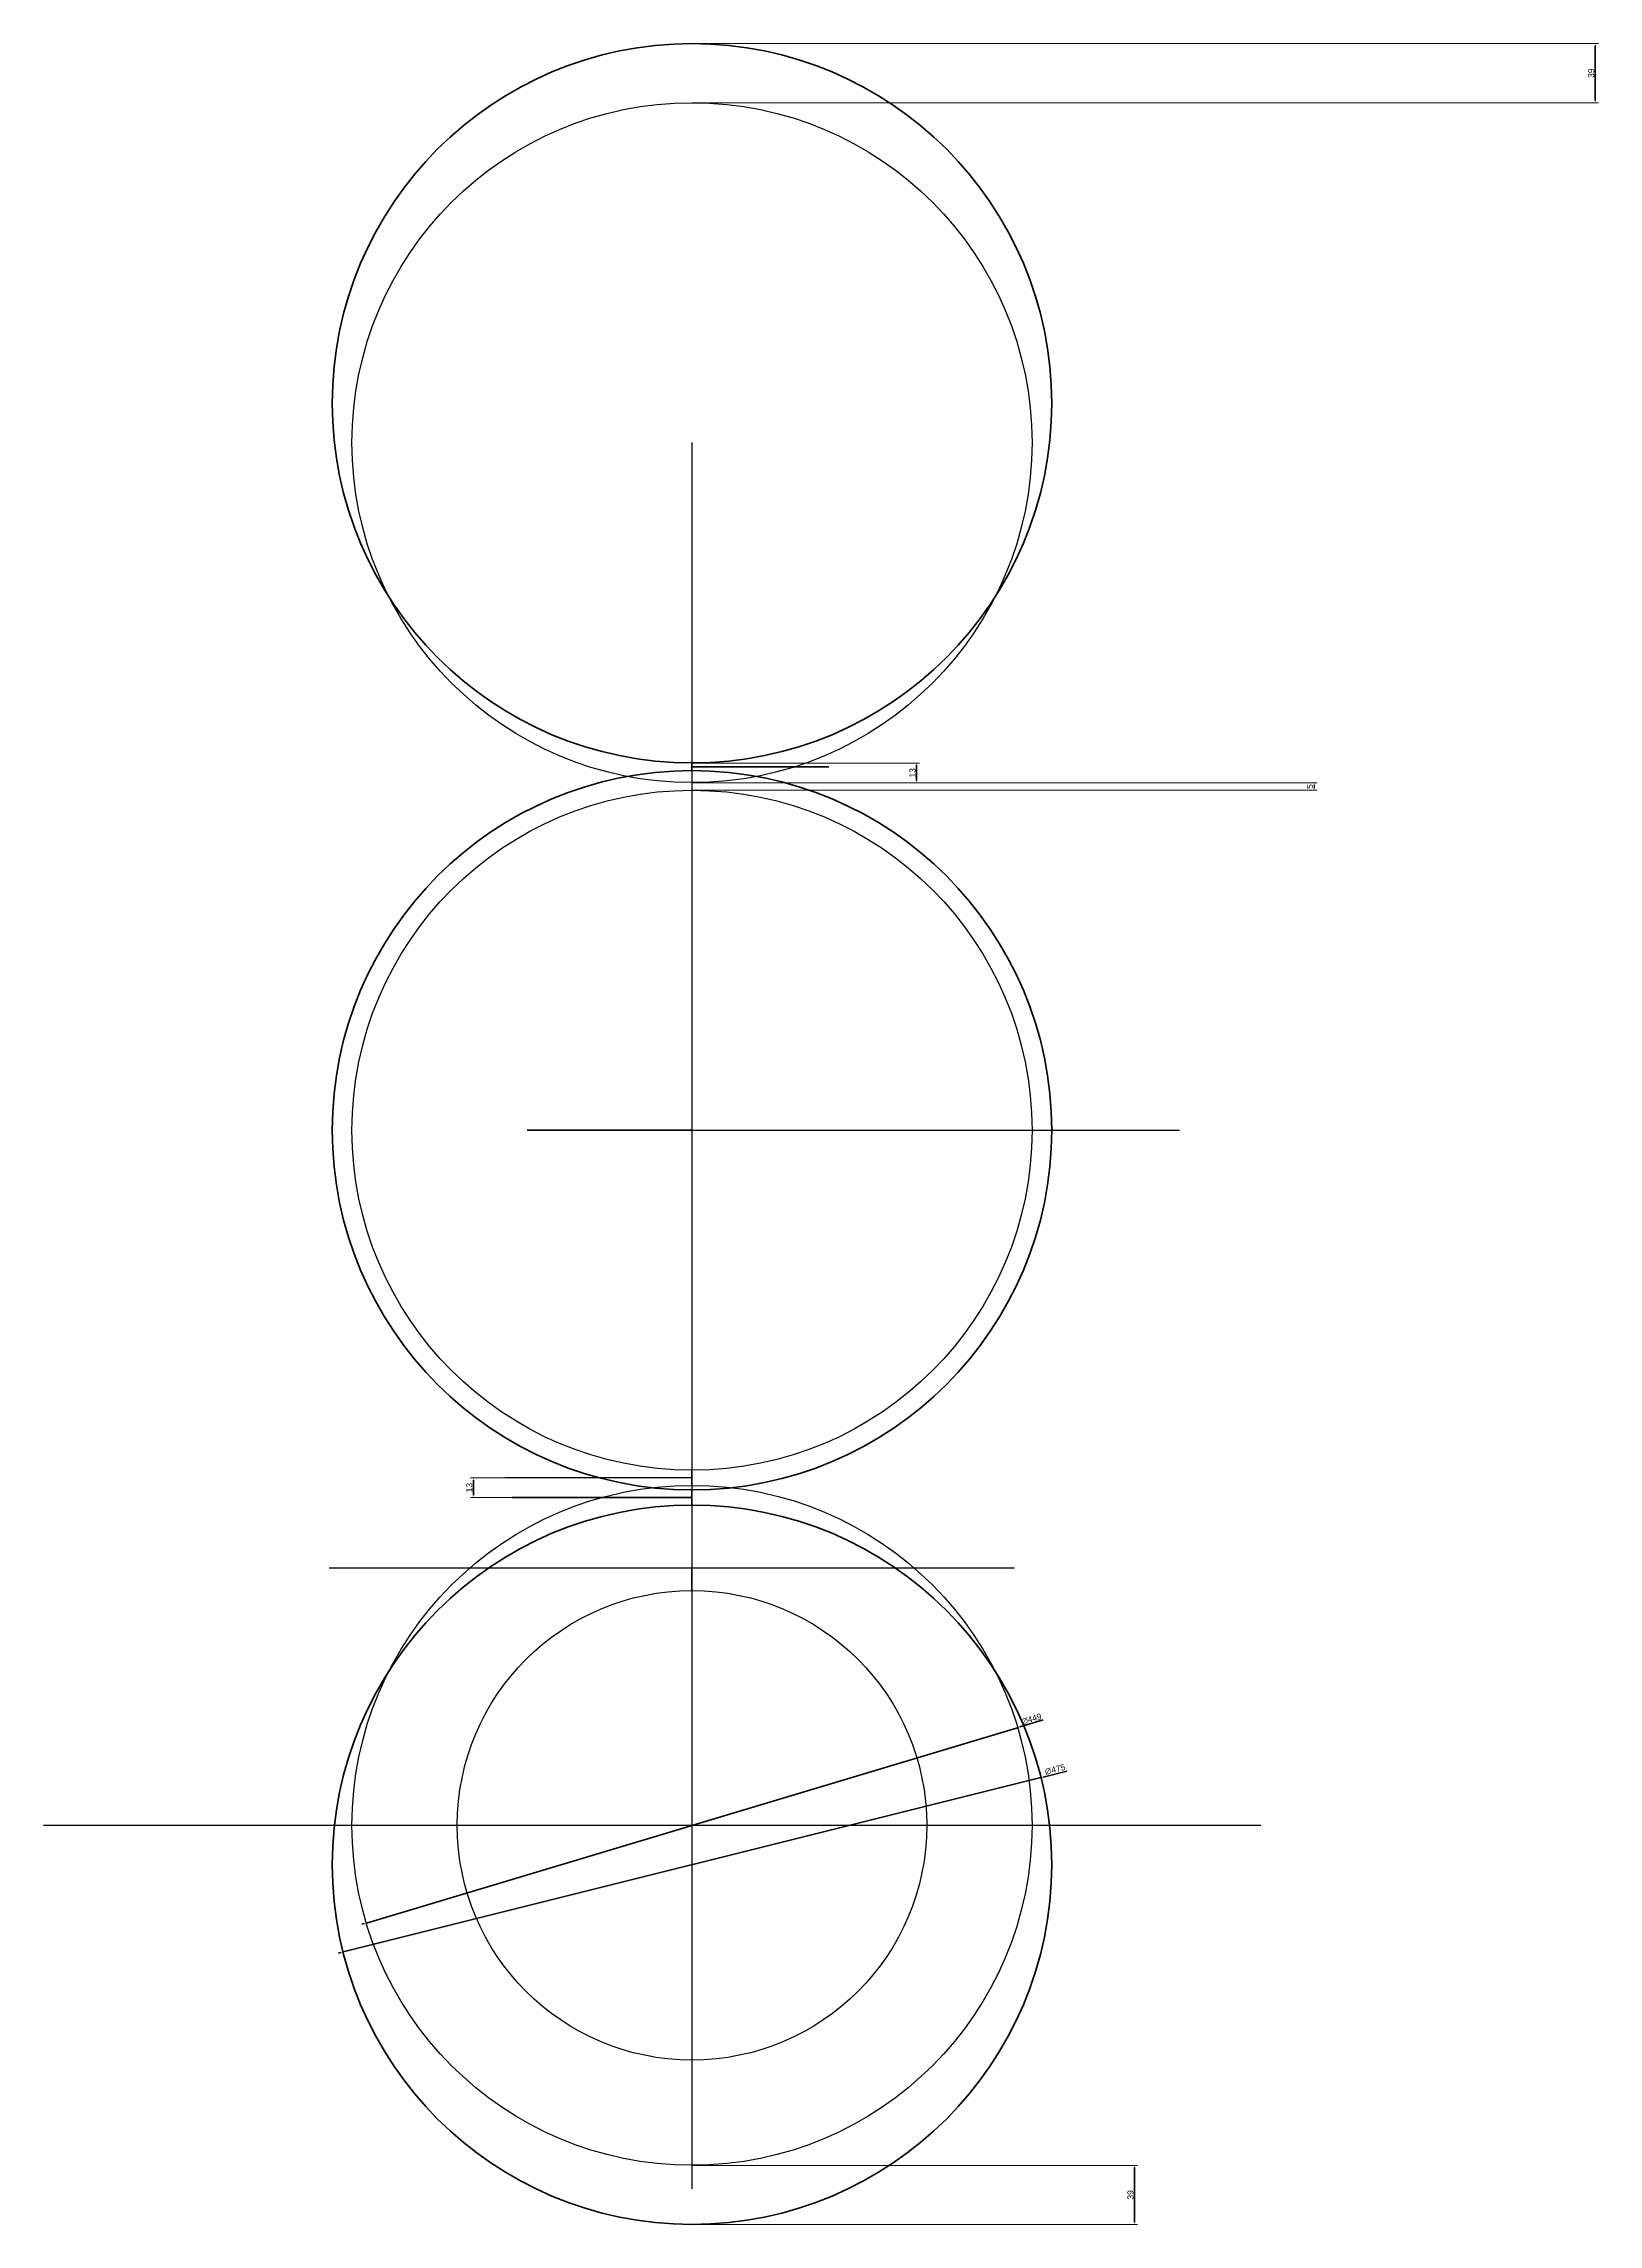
# Model space of a CAD drawing. Header units: millimetres. Extents: x -954 to 34898, y -2134 to 12006.
# Drawn here: x 19372 to 20398, y 294 to 1734 of the extents above; entities that cross this region are included whole.
import ezdxf

# ---------------------------------------------------------------- set-up
doc = ezdxf.new("R2010")
doc.units = ezdxf.units.MM
doc.header["$LTSCALE"] = 3
doc.layers.add('Main', color=1, linetype='Continuous', lineweight=40)
doc.layers.add('размерные', color=7, linetype='Continuous', lineweight=25)
doc.styles.get("Standard").update_dxf_attribs({"font": 'arial.ttf'})
doc.dimstyles.new('s1v4', dxfattribs={"dimtxt": 4, "dimasz": 1.5, "dimexe": 2, "dimexo": 0, "dimgap": 0.7, "dimtad": 1, "dimtxsty": 'Standard', "dimcen": 2.5, "dimadec": 0, "dimazin": 0, "dimtfac": 1, "dimtix": 1, "dimtmove": 0, "dimatfit": 3, "dimfxl": 1, "dimlwd": -1, "dimlwe": 20, "dimarcsym": 0})

# ---------------------------------------------------------------- blocks, each defined once
blk = doc.blocks.new('*D1395')
at = {"layer": 'Defpoints', "color": 0, "transparency": 16777216}
for p in [(19799.6, 1246), (19799.6, 1241), (20210.3, 1241)]:
    blk.add_point(p, dxfattribs=at)
at = {"layer": 'размерные', "color": 0, "lineweight": 20, "transparency": 16777216}
for p, q in [((19799.6, 1246), (20212.3, 1246)), ((19799.6, 1241), (20212.3, 1241))]:
    blk.add_line(p, q, dxfattribs=at)
at = {"layer": 'размерные', "color": 0, "transparency": 16777216}
blk.add_line((20210.3, 1244.5), (20210.3, 1242.5), dxfattribs=at)
for points in [[(20210.1, 1244.5), (20210.6, 1244.5), (20210.3, 1246)], [(20210.1, 1242.5), (20210.6, 1242.5), (20210.3, 1241)]]:
    blk.add_solid(points, dxfattribs=at)
at = {"layer": 'размерные', "color": 0, "transparency": 16777216, "insert": (20207.6, 1243.5), "char_height": 4, "attachment_point": 5, "rotation": 90}
blk.add_mtext('5', dxfattribs=at)
blk = doc.blocks.new('*D1396')
at = {"layer": 'Defpoints', "color": 0, "transparency": 16777216}
for p in [(19799.6, 1734), (20396, 1734), (19799.6, 1695)]:
    blk.add_point(p, dxfattribs=at)
at = {"layer": 'Main', "color": 0, "lineweight": 20, "transparency": 16777216}
for p, q in [((19799.6, 1734), (20398, 1734)), ((19799.6, 1695), (20398, 1695))]:
    blk.add_line(p, q, dxfattribs=at)
at = {"layer": 'Main', "color": 0, "transparency": 16777216}
blk.add_line((20396, 1696.5), (20396, 1732.5), dxfattribs=at)
for points in [[(20395.8, 1732.5), (20396.3, 1732.5), (20396, 1734)], [(20395.8, 1696.5), (20396.3, 1696.5), (20396, 1695)]]:
    blk.add_solid(points, dxfattribs=at)
at = {"layer": 'Main', "color": 0, "transparency": 16777216, "insert": (20393.3, 1714.5), "char_height": 4, "attachment_point": 5, "rotation": 90}
blk.add_mtext('39', dxfattribs=at)
blk = doc.blocks.new('*D1397')
at = {"layer": 'Defpoints', "color": 0, "transparency": 16777216}
for p in [(19799.6, 333), (19799.6, 294), (20091.8, 294)]:
    blk.add_point(p, dxfattribs=at)
at = {"layer": 'Main', "color": 0, "lineweight": 20, "transparency": 16777216}
for p, q in [((19799.6, 333), (20093.8, 333)), ((19799.6, 294), (20093.8, 294))]:
    blk.add_line(p, q, dxfattribs=at)
at = {"layer": 'Main', "color": 0, "transparency": 16777216}
blk.add_line((20091.8, 331.5), (20091.8, 295.5), dxfattribs=at)
for points in [[(20091.6, 331.5), (20092.1, 331.5), (20091.8, 333)], [(20091.6, 295.5), (20092.1, 295.5), (20091.8, 294)]]:
    blk.add_solid(points, dxfattribs=at)
at = {"layer": 'Main', "color": 0, "transparency": 16777216, "insert": (20089.1, 313.5), "char_height": 4, "attachment_point": 5, "rotation": 90}
blk.add_mtext('39', dxfattribs=at)
blk = doc.blocks.new('*D1398')
at = {"layer": 'Defpoints', "color": 0, "transparency": 16777216}
for p in [(19799.6, 1259), (19928.1, 1246), (19947.9, 1246)]:
    blk.add_point(p, dxfattribs=at)
at = {"layer": 'Main', "color": 0, "lineweight": 20, "transparency": 16777216}
for p, q in [((19799.6, 1259), (19949.9, 1259)), ((19928.1, 1246), (19949.9, 1246))]:
    blk.add_line(p, q, dxfattribs=at)
at = {"layer": 'Main', "color": 0, "transparency": 16777216}
blk.add_line((19947.9, 1257.5), (19947.9, 1247.5), dxfattribs=at)
for points in [[(19947.7, 1257.5), (19948.2, 1257.5), (19947.9, 1259)], [(19947.7, 1247.5), (19948.2, 1247.5), (19947.9, 1246)]]:
    blk.add_solid(points, dxfattribs=at)
at = {"layer": 'Main', "color": 0, "transparency": 16777216, "insert": (19945.2, 1252.5), "char_height": 4, "attachment_point": 5, "rotation": 90}
blk.add_mtext('13', dxfattribs=at)
blk = doc.blocks.new('*D1399')
at = {"layer": 'Defpoints', "color": 0, "transparency": 16777216}
for p in [(19701, 787), (19655.3, 774), (19701, 774)]:
    blk.add_point(p, dxfattribs=at)
at = {"layer": 'Main', "color": 0, "lineweight": 20, "transparency": 16777216}
for p, q in [((19701, 787), (19653.3, 787)), ((19701, 774), (19653.3, 774))]:
    blk.add_line(p, q, dxfattribs=at)
at = {"layer": 'Main', "color": 0, "transparency": 16777216}
blk.add_line((19655.3, 785.5), (19655.3, 775.5), dxfattribs=at)
for points in [[(19655.1, 785.5), (19655.6, 785.5), (19655.3, 787)], [(19655.1, 775.5), (19655.6, 775.5), (19655.3, 774)]]:
    blk.add_solid(points, dxfattribs=at)
at = {"layer": 'Main', "color": 0, "transparency": 16777216, "insert": (19652.6, 780.5), "char_height": 4, "attachment_point": 5, "rotation": 90}
blk.add_mtext('13', dxfattribs=at)
blk = doc.blocks.new('*D1400')
at = {"layer": 'Defpoints', "color": 0, "transparency": 16777216}
for p in [(20030, 589.1), (19569.2, 474)]:
    blk.add_point(p, dxfattribs=at)
at = {"layer": 'Main', "color": 0, "transparency": 16777216}
for p, q in [((20047.1, 593.4), (20031.5, 589.4)), ((19569.2, 474), (20030, 589.1)), ((19567.7, 473.6), (19566.3, 473.2))]:
    blk.add_line(p, q, dxfattribs=at)
for points in [[(20031.4, 589.7), (20031.5, 589.2), (20030, 589.1)], [(19567.7, 473.9), (19567.8, 473.4), (19569.2, 474)]]:
    blk.add_solid(points, dxfattribs=at)
at = {"layer": 'Main', "color": 0, "transparency": 16777216, "insert": (20039.3, 594.4), "char_height": 4, "attachment_point": 5, "rotation": 14.0243}
blk.add_mtext('∅475', dxfattribs=at)
blk = doc.blocks.new('*D1401')
at = {"layer": 'Defpoints', "color": 0, "transparency": 16777216}
for p in [(20014.6, 622), (19584.6, 493)]:
    blk.add_point(p, dxfattribs=at)
at = {"layer": 'Main', "color": 0, "transparency": 16777216}
for p, q in [((19584.6, 493), (20014.6, 622)), ((20031.5, 627.1), (20016.1, 622.5)), ((19583.1, 492.6), (19581.7, 492.2))]:
    blk.add_line(p, q, dxfattribs=at)
for points in [[(20016, 622.7), (20016.1, 622.2), (20014.6, 622)], [(19583.1, 492.8), (19583.2, 492.3), (19584.6, 493)]]:
    blk.add_solid(points, dxfattribs=at)
at = {"layer": 'Main', "color": 0, "transparency": 16777216, "insert": (20023.7, 627.7), "char_height": 4, "attachment_point": 5, "rotation": 16.6996}
blk.add_mtext('∅449', dxfattribs=at)

msp = doc.modelspace()

# ---------------------------------------------------------------- linework, layer by layer
at = {"layer": 'Main'}
for p, q in [((19799.609, 1259.031), (19799.609, 1254.031)), ((19799.609, 1256.531), (19889.962, 1256.531)), ((19799.609, 1016.531), (19690.684, 1016.531)), ((19799.609, 792.031), (19799.609, 782.031)), ((19799.609, 779.031), (19799.609, 769.031)), ((19799.609, 774.031), (19680.91, 774.031))]:
    msp.add_line(p, q, dxfattribs=at)
for centre in [(19799.609, 1496.531), (19799.609, 1016.531), (19799.609, 531.531)]:
    msp.add_circle(centre, 237.5, dxfattribs=at)
at = {"layer": 'размерные'}
for p, q in [((19799.609, 1470.534), (19799.609, 317.524)), ((19799.609, 1016.531), (20121.54, 1016.531)), ((19799.609, 787.031), (19676.041, 787.031)), ((19559.993, 727.531), (20012.627, 727.531)), ((19799.609, 712.531), (19799.609, 727.531)), ((20175.174, 557.531), (19371.531, 557.531))]:
    msp.add_line(p, q, dxfattribs=at)
for centre, radius in [((19799.609, 1470.534), 224.5), ((19799.609, 1016.531), 224.5), ((19799.609, 557.531), 224.5), ((19799.609, 557.531), 155)]:
    msp.add_circle(centre, radius, dxfattribs=at)

# ---------------------------------------------------------------- dimensions: what is measured, and where the dimension line sits
at = {"layer": 'Main'}
for base, p1, p2, picture, middle in [((20396.03, 1734.031), (19799.609, 1695.034), (19799.609, 1734.031), '*D1396', (20393.286, 1714.532)), ((19947.914, 1246.034), (19799.609, 1259.031), (19928.084, 1246.034), '*D1398', (19945.17, 1252.532)), ((20091.818, 294.031), (19799.609, 333.031), (19799.609, 294.031), '*D1397', (20089.074, 313.531))]:
    dim = msp.add_linear_dim(base=base, p1=p1, p2=p2, angle=90, dimstyle='s1v4', dxfattribs=at)
    dim.commit()
    dim.dimension.update_dxf_attribs({"geometry": picture, "text_midpoint": middle})
dim = msp.add_linear_dim(base=(19655.349, 774.031), p1=(19700.994, 787.031), p2=(19700.994, 774.031), angle=90, dimstyle='s1v4', override={"dimdec": 1}, dxfattribs=at)
dim.commit()
dim.dimension.update_dxf_attribs({"geometry": '*D1399', "text_midpoint": (19652.605, 780.531)})
for p1, p2, picture, middle in [((19584.577, 493.019), (20014.64, 622.042), '*D1401', (20023.684, 627.735)), ((19569.188, 473.976), (20030.029, 589.085), '*D1400', (20039.34, 594.352))]:
    dim = msp.add_diameter_dim_2p(p1=p1, p2=p2, dimstyle='s1v4', dxfattribs=at)
    dim.commit()
    dim.dimension.update_dxf_attribs({"geometry": picture, "text_midpoint": middle})
at = {"layer": 'размерные'}
dim = msp.add_linear_dim(base=(20210.315, 1241.031), p1=(19799.609, 1246.034), p2=(19799.609, 1241.031), angle=90, dimstyle='s1v4', dxfattribs=at)
dim.commit()
dim.dimension.update_dxf_attribs({"geometry": '*D1395', "text_midpoint": (20207.581, 1243.532)})

doc.saveas('drawing.dxf')
